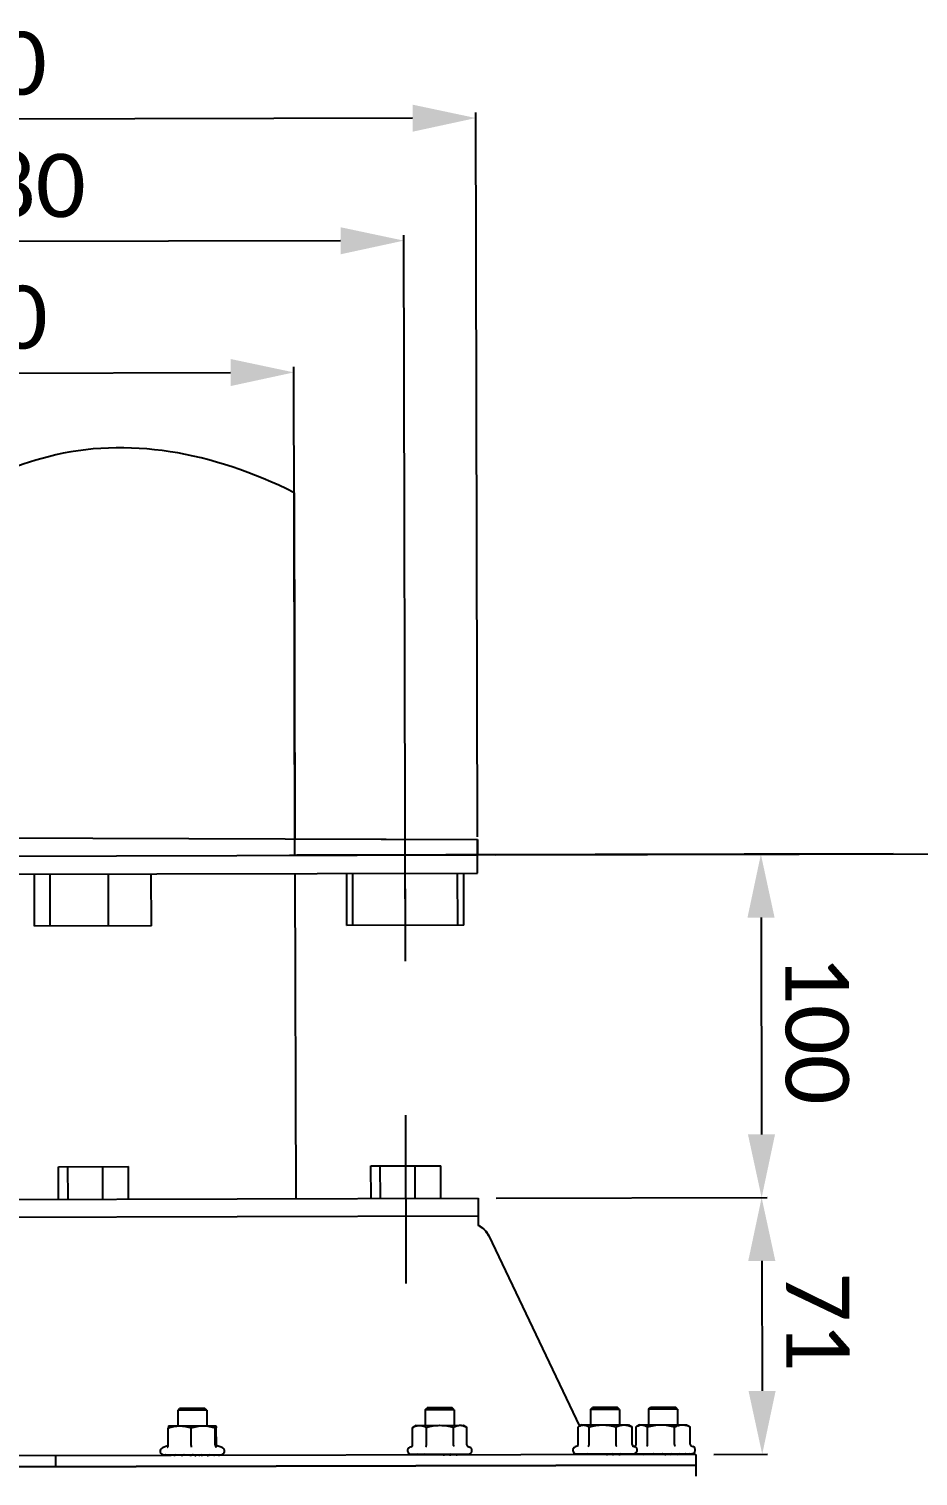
# Model space of a CAD drawing. Header units: millimetres. Extents: x 242 to 4341, y -255 to 3233.
# Drawn here: x 777.3 to 1023.3, y 1896 to 2296.4 of the extents above; entities that cross this region are included whole.
import ezdxf

# ---------------------------------------------------------------- set-up
doc = ezdxf.new("R2010")
doc.units = ezdxf.units.MM
doc.header["$LTSCALE"] = 115.5
doc.header["$PDMODE"] = 3
doc.header["$PDSIZE"] = 8
doc.layers.get('0').update_dxf_attribs({"linetype": 'CONTINUOUS'})
doc.layers.get('Defpoints').update_dxf_attribs({"linetype": 'CONTINUOUS'})
doc.layers.add('02___PRT_ALL_AXES', color=7, linetype='CONTINUOUS')
doc.styles.get("Standard").update_dxf_attribs({"font": 'calibri.ttf'})
doc.dimstyles.new('DIMSTYLE_1', dxfattribs={"dimtxt": 17.5, "dimasz": 17.5, "dimexe": 1.5, "dimexo": 1, "dimgap": 0.875, "dimtad": 1, "dimdec": 0, "dimdsep": 46, "dimtxsty": 'Standard', "dimblk": '_FILLED', "dimblk1": '_FILLED', "dimblk2": '_FILLED', "dimcen": 0.09, "dimazin": 2, "dimtp": 0.01, "dimtm": 0.01, "dimtfac": 1, "dimtdec": 0, "dimtofl": 0, "dimtmove": 0, "dimatfit": 3, "dimldrblk": '_FILLED', "dimfxl": 1, "dimtolj": 1, "dimarcsym": 0})
doc.dimstyles.new('DIMSTYLE_2', dxfattribs={"dimtxt": 17.5, "dimasz": 17.5, "dimexe": 1.5, "dimexo": 1, "dimgap": 0.875, "dimtad": 1, "dimdsep": 46, "dimtxsty": 'Standard', "dimblk": '_FILLED', "dimblk1": '_FILLED', "dimblk2": '_FILLED', "dimcen": 0.09, "dimazin": 2, "dimtp": 0.01, "dimtm": 0.01, "dimtfac": 1, "dimtofl": 0, "dimtmove": 0, "dimatfit": 3, "dimldrblk": '_FILLED', "dimfxl": 1, "dimtolj": 1, "dimarcsym": 0})

# ---------------------------------------------------------------- blocks, each defined once
blk = doc.blocks.new('_FILLED')
at = {"color": 0, "linetype": 'ByBlock'}
blk.add_solid([(0, 0), (-1, 0.214), (-1, -0.214)], dxfattribs=at)
blk = doc.blocks.new('*D375')
at = {"color": 0, "linetype": 'Continuous', "lineweight": -2}
for p, q in [((581.38, 2072.16), (580.93, 2272.56)), ((883.43, 2271.74), (598.44, 2271.1)), ((901.38, 2072.87), (900.93, 2273.27))]:
    blk.add_line(p, q, dxfattribs=at)
at = {"layer": 'Defpoints', "color": 0}
for p in [(580.94, 2271.06), (581.38, 2071.16), (901.38, 2071.87)]:
    blk.add_point(p, dxfattribs=at)
at = {"color": 0, "linetype": 'ByBlock', "lineweight": -2, "xscale": 17.5, "yscale": 17.5, "zscale": 17.5}
for p, rotation in [((580.94, 2271.06), 180.1274300736771), ((900.93, 2271.77), 0.1274300736770528)]:
    blk.add_blockref('_FILLED', p, dxfattribs=dict(at, rotation=rotation))
at = {"color": 0, "insert": (752.43, 2295.65), "char_height": 17.5, "attachment_point": 2, "rotation": 0.1274, "line_spacing_factor": 0.9}
blk.add_mtext('\\A1;%%c320', dxfattribs=at)
blk = doc.blocks.new('*D377')
at = {"color": 0, "linetype": 'Continuous', "lineweight": -2}
for p, q in [((906.39, 2067.88), (981.3, 2068.05)), ((979.84, 2050.54), (979.97, 1990.54)), ((906.6, 1972.88), (981.51, 1973.05))]:
    blk.add_line(p, q, dxfattribs=at)
at = {"layer": 'Defpoints', "color": 0}
for p in [(905.39, 2067.88), (905.6, 1972.88), (980.01, 1973.04)]:
    blk.add_point(p, dxfattribs=at)
at = {"color": 0, "linetype": 'ByBlock', "lineweight": -2, "xscale": 17.5, "yscale": 17.5, "zscale": 17.5}
for p, rotation in [((979.8, 2068.04), 90.12743007367708), ((980.01, 1973.04), 270.1274300736771)]:
    blk.add_blockref('_FILLED', p, dxfattribs=dict(at, rotation=rotation))
at = {"color": 0, "insert": (1004.11, 2019.52), "char_height": 17.5, "attachment_point": 2, "rotation": 270.1274, "line_spacing_factor": 0.9}
blk.add_mtext('\\A1;\\A1;100', dxfattribs=at)
blk = doc.blocks.new('*D379')
at = {"color": 0, "linetype": 'Continuous', "lineweight": -2}
for p, q in [((601.45, 2041.38), (601.01, 2238.73)), ((881.45, 2038.43), (881.01, 2239.35)), ((863.51, 2237.81), (618.51, 2237.27))]:
    blk.add_line(p, q, dxfattribs=at)
at = {"layer": 'Defpoints', "color": 0}
for p in [(601.01, 2237.23), (601.45, 2040.38), (881.46, 2037.43)]:
    blk.add_point(p, dxfattribs=at)
at = {"color": 0, "linetype": 'ByBlock', "lineweight": -2, "xscale": 17.5, "yscale": 17.5, "zscale": 17.5}
for p, rotation in [((601.01, 2237.23), 180.127430073677), ((881.01, 2237.85), 0.1274300736770063)]:
    blk.add_blockref('_FILLED', p, dxfattribs=dict(at, rotation=rotation))
at = {"color": 0, "insert": (763.21, 2261.8), "char_height": 17.5, "attachment_point": 2, "rotation": 0.1274, "line_spacing_factor": 0.9}
blk.add_mtext('\\A1;%%c280', dxfattribs=at)
blk = doc.blocks.new('*D381')
at = {"color": 0, "linetype": 'Continuous', "lineweight": -2}
for p, q in [((906.6, 1972.88), (981.51, 1973.05)), ((980.05, 1955.54), (980.13, 1919.54)), ((966.76, 1902.01), (981.67, 1902.05))]:
    blk.add_line(p, q, dxfattribs=at)
at = {"layer": 'Defpoints', "color": 0}
for p in [(905.6, 1972.88), (965.76, 1902.01), (980.17, 1902.04)]:
    blk.add_point(p, dxfattribs=at)
at = {"color": 0, "linetype": 'ByBlock', "lineweight": -2, "xscale": 17.5, "yscale": 17.5, "zscale": 17.5}
for p, rotation in [((980.01, 1973.04), 90.12743007367702), ((980.17, 1902.04), 270.127430073677)]:
    blk.add_blockref('_FILLED', p, dxfattribs=dict(at, rotation=rotation))
at = {"color": 0, "insert": (1004.29, 1938.69), "char_height": 17.5, "attachment_point": 2, "rotation": 270.1274, "line_spacing_factor": 0.9}
blk.add_mtext('\\A1;71', dxfattribs=at)
blk = doc.blocks.new('*D382')
at = {"color": 0, "linetype": 'Continuous', "lineweight": -2}
for p, q in [((631.88, 2072.27), (631.59, 2202.41)), ((850.88, 2072.76), (850.59, 2202.89)), ((649.09, 2200.94), (833.09, 2201.35))]:
    blk.add_line(p, q, dxfattribs=at)
at = {"layer": 'Defpoints', "color": 0}
for p in [(850.59, 2201.39), (631.88, 2071.27), (850.88, 2071.76)]:
    blk.add_point(p, dxfattribs=at)
at = {"color": 0, "linetype": 'ByBlock', "lineweight": -2, "xscale": 17.5, "yscale": 17.5, "zscale": 17.5}
for p, rotation in [((631.59, 2200.91), 180.127430073677), ((850.59, 2201.39), 0.1274300736770185)]:
    blk.add_blockref('_FILLED', p, dxfattribs=dict(at, rotation=rotation))
at = {"color": 0, "insert": (752.68, 2225.38), "char_height": 17.5, "attachment_point": 2, "rotation": 0.1274, "line_spacing_factor": 0.9}
blk.add_mtext('\\A1;%%c220', dxfattribs=at)
blk = doc.blocks.new('*D383')
at = {"color": 0, "linetype": 'Continuous', "lineweight": -2}
for p, q in [((906.39, 2067.88), (1095.11, 2068.3)), ((1093.64, 2050.8), (1094.79, 1537.75)), ((944.6, 1519.91), (1096.32, 1520.25))]:
    blk.add_line(p, q, dxfattribs=at)
at = {"layer": 'Defpoints', "color": 0}
for p in [(905.39, 2067.88), (943.6, 1519.91), (1094.82, 1520.25)]:
    blk.add_point(p, dxfattribs=at)
at = {"color": 0, "linetype": 'ByBlock', "lineweight": -2, "xscale": 17.5, "yscale": 17.5, "zscale": 17.5}
for p, rotation in [((1093.61, 2068.3), 90.12743007367705), ((1094.82, 1520.25), 270.127430073677)]:
    blk.add_blockref('_FILLED', p, dxfattribs=dict(at, rotation=rotation))
at = {"color": 0, "insert": (1118.42, 1794.33), "char_height": 17.5, "attachment_point": 2, "rotation": 270.1274, "line_spacing_factor": 0.9}
blk.add_mtext('\\A1;{\\A1;548}', dxfattribs=at)

msp = doc.modelspace()

# ---------------------------------------------------------------- linework, layer by layer
at = {"color": 0, "linetype": 'Continuous'}
for p, q in [((850.665, 2168.091), (850.878, 2072.293)), ((850.888, 2067.756), (850.665, 2168.091)), ((581.375, 2073.2), (901.379, 2072.123)), ((850.878, 2072.293), (901.379, 2072.123)), ((901.379, 2072.123), (901.388, 2067.869)), ((901.388, 2067.869), (901.379, 2072.123)), ((1015.888, 2068.123), (849.383, 2067.753)), ((851.376, 2067.907), (1016.375, 2068.274)), ((778.835, 2048.196), (778.803, 2062.596)), ((783.168, 2048.206), (783.136, 2062.606)), ((799.341, 2048.242), (799.309, 2062.642)), ((811.18, 2048.268), (811.148, 2062.668)), ((865.259, 2048.388), (865.227, 2062.788)), ((866.931, 2048.392), (866.899, 2062.792)), ((881.431, 2048.424), (881.399, 2062.824)), ((895.931, 2048.457), (895.899, 2062.857)), ((897.604, 2048.46), (897.572, 2062.86)), ((811.18, 2048.268), (778.835, 2048.196)), ((897.604, 2048.46), (865.259, 2048.388)), ((785.496, 1981.611), (804.815, 1981.654)), ((785.516, 1972.611), (785.496, 1981.611)), ((788.104, 1972.617), (788.084, 1981.617)), ((797.764, 1972.638), (797.743, 1981.638)), ((804.835, 1972.654), (804.815, 1981.654)), ((871.92, 1981.803), (891.239, 1981.846)), ((871.94, 1972.803), (871.92, 1981.803)), ((874.528, 1972.809), (874.508, 1981.809)), ((884.188, 1972.83), (884.168, 1981.83)), ((891.259, 1972.846), (891.239, 1981.846)), ((818.476, 1914.184), (818.975, 1914.685)), ((826.476, 1914.202), (818.476, 1914.184)), ((818.476, 1914.184), (818.485, 1909.884)), ((825.975, 1914.701), (818.975, 1914.685)), ((826.476, 1914.202), (825.975, 1914.701)), ((826.476, 1914.202), (826.485, 1909.902)), ((886.929, 1914.336), (887.428, 1914.837)), ((894.929, 1914.354), (886.929, 1914.336)), ((886.929, 1914.336), (886.939, 1910.036)), ((894.428, 1914.853), (887.428, 1914.837)), ((894.929, 1914.354), (894.428, 1914.853)), ((894.929, 1914.354), (894.939, 1910.054)), ((932.668, 1914.438), (933.167, 1914.939)), ((940.668, 1914.456), (932.668, 1914.438)), ((932.668, 1914.438), (932.678, 1910.138)), ((940.167, 1914.955), (933.167, 1914.939)), ((940.668, 1914.456), (940.167, 1914.955)), ((940.668, 1914.456), (940.678, 1910.156)), ((948.729, 1914.474), (949.228, 1914.975)), ((956.729, 1914.492), (948.729, 1914.474)), ((948.729, 1914.474), (948.739, 1910.174)), ((956.228, 1914.99), (949.228, 1914.975)), ((956.729, 1914.492), (956.228, 1914.99)), ((956.729, 1914.492), (956.739, 1910.192)), ((884.439, 1910.031), (883.487, 1909.478)), ((884.439, 1910.031), (897.439, 1910.06)), ((897.439, 1910.06), (898.393, 1909.512)), ((930.178, 1910.132), (929.566, 1909.778)), ((930.178, 1910.132), (943.178, 1910.161)), ((943.178, 1910.161), (944.072, 1909.648)), ((946.239, 1910.168), (945.557, 1909.772)), ((946.239, 1910.168), (959.239, 1910.197)), ((959.239, 1910.197), (959.923, 1909.804)), ((815.85, 1904.485), (815.839, 1909.298)), ((815.985, 1909.878), (815.98, 1909.876)), ((815.985, 1909.878), (828.98, 1909.907)), ((822.192, 1904.499), (822.181, 1909.312)), ((828.839, 1904.514), (828.829, 1909.326)), ((828.98, 1909.907), (828.99, 1909.904)), ((829.145, 1904.515), (829.134, 1909.327)), ((883.446, 1904.636), (883.435, 1909.448)), ((887.278, 1904.644), (887.268, 1909.456)), ((894.783, 1904.661), (894.773, 1909.473)), ((898.393, 1909.512), (898.445, 1909.481)), ((898.456, 1904.669), (898.445, 1909.481)), ((929.226, 1904.737), (929.215, 1909.55)), ((932.272, 1904.744), (932.261, 1909.557)), ((939.735, 1904.761), (939.725, 1909.573)), ((944.153, 1904.771), (944.142, 1909.583)), ((944.192, 1904.771), (944.182, 1909.583)), ((945.261, 1909.585), (945.557, 1909.772)), ((945.272, 1904.773), (945.261, 1909.585)), ((948.466, 1904.78), (948.456, 1909.593)), ((955.945, 1904.797), (955.935, 1909.609)), ((960.219, 1909.619), (959.923, 1909.804)), ((960.23, 1904.806), (960.219, 1909.619)), ((961.757, 1902.003), (521.758, 1901.024)), ((815.664, 1904.356), (814.253, 1903.839)), ((815.664, 1904.356), (815.772, 1904.413)), ((815.772, 1904.413), (815.847, 1904.482)), ((815.837, 1904.369), (815.85, 1904.485)), ((830.745, 1903.876), (829.331, 1904.386)), ((883.045, 1904.115), (882.706, 1903.991)), ((883.056, 1902.028), (898.856, 1902.063)), ((883.057, 1901.842), (883.056, 1902.028)), ((883.08, 1902.028), (883.079, 1902.024)), ((883.223, 1902.028), (883.224, 1901.828)), ((884.101, 1902.03), (884.102, 1901.83)), ((885.65, 1902.033), (885.651, 1901.833)), ((887.718, 1902.038), (887.719, 1901.838)), ((890.104, 1902.043), (890.104, 1901.843)), ((892.572, 1902.049), (892.573, 1901.849)), ((894.883, 1902.054), (894.883, 1901.854)), ((896.809, 1902.058), (896.81, 1901.858)), ((898.162, 1902.061), (898.163, 1901.861)), ((898.807, 1904.169), (899.198, 1904.028)), ((898.81, 1902.063), (898.811, 1901.863)), ((898.857, 1901.877), (898.856, 1902.063)), ((929.202, 1904.371), (928.445, 1904.093)), ((928.795, 1902.129), (944.595, 1902.164)), ((928.826, 1902.129), (928.826, 1901.929)), ((929.202, 1904.37), (929.199, 1904.369)), ((929.425, 1902.131), (929.426, 1901.931)), ((930.736, 1902.134), (930.737, 1901.934)), ((932.631, 1902.138), (932.631, 1901.938)), ((934.923, 1902.143), (934.924, 1901.943)), ((937.389, 1902.148), (937.389, 1901.948)), ((939.787, 1902.154), (939.787, 1901.954)), ((941.882, 1902.158), (941.882, 1901.958)), ((943.47, 1902.162), (943.47, 1901.962)), ((944.394, 1902.164), (944.394, 1901.964)), ((944.437, 1904.31), (944.937, 1904.13)), ((944.515, 1904.268), (944.558, 1904.251)), ((944.565, 1902.032), (944.565, 1901.964)), ((944.596, 1901.968), (944.595, 1902.164)), ((945.187, 1904.378), (944.721, 1904.208)), ((944.857, 1902.165), (960.655, 1902.2)), ((944.858, 1902.165), (944.858, 1902.163)), ((944.858, 1902.163), (944.858, 1902.161)), ((944.858, 1902.163), (944.858, 1902.161)), ((944.904, 1902.165), (944.905, 1901.965)), ((945.556, 1902.167), (945.556, 1901.967)), ((946.912, 1902.17), (946.913, 1901.97)), ((948.841, 1902.174), (948.841, 1901.974)), ((951.153, 1902.179), (951.153, 1901.979)), ((953.622, 1902.185), (953.622, 1901.985)), ((956.006, 1902.19), (956.006, 1901.99)), ((958.072, 1902.194), (958.072, 1901.994)), ((959.618, 1902.198), (959.618, 1901.998)), ((960.492, 1902.2), (960.493, 1902)), ((960.55, 1904.328), (960.999, 1904.165)), ((960.603, 1904.299), (960.636, 1904.286)), ((960.655, 1902.2), (960.655, 1902.198)), ((961.764, 1899.003), (521.765, 1898.024)), ((784.677, 1901.609), (784.684, 1898.609)), ((814.606, 1901.875), (814.603, 1901.785)), ((814.606, 1901.875), (830.403, 1901.911)), ((814.696, 1901.876), (814.696, 1901.676)), ((815.45, 1901.877), (815.45, 1901.677)), ((816.894, 1901.88), (816.895, 1901.68)), ((818.888, 1901.885), (818.888, 1901.685)), ((821.235, 1901.89), (821.236, 1901.69)), ((823.707, 1901.896), (823.708, 1901.696)), ((826.061, 1901.901), (826.061, 1901.701)), ((828.066, 1901.905), (828.067, 1901.705)), ((829.527, 1901.909), (829.528, 1901.709)), ((830.301, 1901.91), (830.301, 1901.71)), ((830.403, 1901.82), (830.403, 1901.911)), ((883.057, 1901.853), (883.057, 1901.842))]:
    msp.add_line(p, q, dxfattribs=at)
msp.add_line((881.652, 1949.306), (881.548, 1995.824))
for points in [[(829.106, 1904.574), (829.106, 1904.573), (829.116, 1904.555)], [(829.116, 1904.555), (829.148, 1904.511), (829.223, 1904.443), (829.331, 1904.386)]]:
    msp.add_lwpolyline(points, dxfattribs=at)
for centre, radius, start, end in [((941.372, 1904.95), 5.418, 60.11454, 62.14758), ((941.117, 1904.503), 5.933, 59.22768, 60.13045), ((940.991, 1904.29), 6.18, 58.91826, 59.23159), ((814.601, 1902.888), 1.013, 110.12741, 270.12743), ((830.401, 1902.923), 1.013, 270.12743, 70.12745), ((883.054, 1903.04), 1.013, 110.12743, 270.12743), ((891.912, 1902.847), 1, 270.12743, 306.99733), ((893.66, 1902.851), 1, 270.12743, 306.99733), ((895.486, 1902.855), 1, 270.12743, 306.99733), ((899.098, 1904.799), 0.691, 245.19736, 249.74043), ((898.854, 1903.075), 1.013, 270.12743, 70.12743), ((928.793, 1903.142), 1.013, 110.12743, 270.12743), ((930.194, 1902.238), 1.396, 184.46421, 184.61567), ((937.049, 1902.948), 1, 270.12743, 289.99184), ((938.723, 1902.951), 1, 270.12743, 306.99733), ((940.541, 1902.955), 1, 270.12743, 306.99733), ((944.79, 1904.89), 0.68, 238.67153, 246.09003), ((944.826, 1904.884), 0.673, 236.71185, 239.63712), ((944.829, 1904.889), 0.678, 239.63381, 239.98518), ((944.831, 1904.893), 0.683, 239.98841, 243.1515), ((944.834, 1904.899), 0.69, 243.15374, 248.64915), ((944.593, 1903.177), 1.013, 270.12743, 70.12743), ((944.854, 1903.178), 1.013, 262.66526, 270.12743), ((947.335, 1903.144), 1.174, 270.19461, 304.06878), ((953.218, 1902.984), 1, 270.12743, 293.82491), ((954.908, 1902.987), 1, 270.12743, 306.99733), ((956.729, 1902.991), 1, 270.12743, 306.99733), ((960.87, 1904.931), 0.686, 242.07762, 247.05996), ((960.654, 1903.213), 1.013, 270.12743, 70.12743), ((823.184, 1902.694), 1, 270.12743, 301.76827), ((824.902, 1902.698), 1, 270.12743, 306.9973), ((826.59, 1903.243), 1.541, 270.10836, 273.92977), ((826.594, 1903.18), 1.478, 273.94768, 275.25413), ((826.727, 1902.702), 1, 270.12743, 306.9973)]:
    msp.add_arc(centre, radius, start, end, dxfattribs=at)
for points, knots in [([(850.665, 2168.091), (827.958, 2179.494), (794.375, 2185.419), (743.473, 2161.874), (691.533, 2149.854), (649.919, 2158.35), (631.666, 2167.603)], [0, 0, 0, 0, 0.3062384, 0.4378051, 0.7398205, 1, 1, 1, 1]), ([(883.435, 1909.448), (883.736, 1909.619), (884.203, 1909.84), (884.859, 1910.004), (885.187, 1910.032), (885.35, 1910.033)], [0, 0, 0, 0, 0.5133922, 0.7589218, 1, 1, 1, 1]), ([(885.35, 1910.033), (885.513, 1910.033), (885.841, 1910.006), (886.498, 1909.845), (886.966, 1909.626), (887.268, 1909.456)], [0, 0, 0, 0, 0.2410741, 0.4865984, 1, 1, 1, 1]), ([(887.268, 1909.456), (887.877, 1909.634), (889.114, 1909.929), (890.385, 1910.044), (891.019, 1910.045)], [0, 0, 0, 0, 0.500102, 1, 1, 1, 1]), ([(891.019, 1910.045), (891.653, 1910.047), (892.924, 1909.938), (894.163, 1909.648), (894.773, 1909.473)], [0, 0, 0, 0, 0.4998979, 1, 1, 1, 1]), ([(894.773, 1909.473), (895.06, 1909.644), (895.507, 1909.865), (896.136, 1910.029), (896.452, 1910.057), (896.607, 1910.058)], [0, 0, 0, 0, 0.5148891, 0.7599243, 1, 1, 1, 1]), ([(896.607, 1910.058), (896.759, 1910.058), (897.065, 1910.032), (897.677, 1909.88), (898.112, 1909.673), (898.393, 1909.512)], [0, 0, 0, 0, 0.2404922, 0.4856932, 1, 1, 1, 1]), ([(929.566, 1909.778), (929.75, 1909.884), (930.125, 1910.062), (930.538, 1910.133), (930.737, 1910.134)], [0, 0, 0, 0, 0.516261, 1, 1, 1, 1]), ([(930.737, 1910.134), (930.866, 1910.134), (931.13, 1910.106), (931.517, 1909.986), (931.897, 1909.799), (932.14, 1909.642), (932.261, 1909.557)], [0, 0, 0, 0, 0.2345782, 0.4768184, 0.7314799, 1, 1, 1, 1]), ([(932.261, 1909.557), (932.867, 1909.734), (934.097, 1910.029), (935.361, 1910.144), (935.991, 1910.145)], [0, 0, 0, 0, 0.5001612, 1, 1, 1, 1]), ([(935.991, 1910.145), (936.622, 1910.147), (937.886, 1910.038), (939.118, 1909.748), (939.725, 1909.573)], [0, 0, 0, 0, 0.4998385, 1, 1, 1, 1]), ([(939.725, 1909.573), (940.075, 1909.746), (940.788, 1910.039), (941.556, 1910.158), (941.932, 1910.159)], [0, 0, 0, 0, 0.5096734, 1, 1, 1, 1]), ([(941.932, 1910.159), (942.308, 1910.159), (943.077, 1910.044), (943.791, 1909.754), (944.142, 1909.583)], [0, 0, 0, 0, 0.4903197, 1, 1, 1, 1]), ([(945.557, 1909.772), (945.761, 1909.891), (946.177, 1910.089), (946.636, 1910.169), (946.857, 1910.17)], [0, 0, 0, 0, 0.5159979, 1, 1, 1, 1]), ([(946.857, 1910.17), (946.993, 1910.17), (947.269, 1910.142), (947.675, 1910.022), (948.073, 1909.836), (948.329, 1909.678), (948.456, 1909.593)], [0, 0, 0, 0, 0.23608, 0.4790503, 0.7332376, 1, 1, 1, 1]), ([(948.456, 1909.593), (949.063, 1909.77), (950.296, 1910.065), (951.562, 1910.18), (952.194, 1910.181)], [0, 0, 0, 0, 0.5001389, 1, 1, 1, 1]), ([(952.194, 1910.181), (952.826, 1910.183), (954.093, 1910.074), (955.327, 1909.784), (955.935, 1909.609)], [0, 0, 0, 0, 0.4998609, 1, 1, 1, 1]), ([(955.935, 1909.609), (956.274, 1909.782), (956.798, 1910.003), (957.528, 1910.165), (957.894, 1910.194), (958.076, 1910.194)], [0, 0, 0, 0, 0.5099454, 0.7566189, 1, 1, 1, 1]), ([(958.076, 1910.194), (958.257, 1910.195), (958.623, 1910.168), (959.354, 1910.009), (959.879, 1909.79), (960.219, 1909.619)], [0, 0, 0, 0, 0.2433781, 0.4900475, 1, 1, 1, 1]), ([(815.839, 1909.298), (816.352, 1909.474), (817.392, 1909.769), (818.472, 1909.884), (819.009, 1909.885)], [0, 0, 0, 0, 0.5022178, 1, 1, 1, 1]), ([(815.961, 1909.854), (815.947, 1909.831), (815.924, 1909.765), (815.895, 1909.645), (815.866, 1909.484), (815.849, 1909.363), (815.839, 1909.298)], [0, 0, 0, 0, 0.1424218, 0.3617213, 0.6507979, 1, 1, 1, 1]), ([(815.98, 1909.876), (815.979, 1909.875), (815.971, 1909.869), (815.965, 1909.86), (815.961, 1909.854)], [0, 0, 0, 0, 0.2044709, 1, 1, 1, 1]), ([(819.009, 1909.885), (819.546, 1909.886), (820.626, 1909.776), (821.669, 1909.486), (822.181, 1909.312)], [0, 0, 0, 0, 0.4977805, 1, 1, 1, 1]), ([(822.181, 1909.312), (822.719, 1909.488), (823.812, 1909.784), (824.941, 1909.898), (825.504, 1909.9)], [0, 0, 0, 0, 0.5015589, 1, 1, 1, 1]), ([(825.504, 1909.9), (826.066, 1909.901), (827.197, 1909.791), (828.29, 1909.501), (828.829, 1909.326)], [0, 0, 0, 0, 0.4984399, 1, 1, 1, 1]), ([(828.829, 1909.326), (828.84, 1909.407), (828.861, 1909.549), (828.896, 1909.729), (828.928, 1909.842), (828.955, 1909.895), (828.973, 1909.907), (828.98, 1909.907)], [0, 0, 0, 0, 0.3973542, 0.7045328, 0.905563, 0.9641871, 1, 1, 1, 1]), ([(828.99, 1909.904), (828.992, 1909.903), (829, 1909.898), (829.006, 1909.889), (829.01, 1909.883)], [0, 0, 0, 0, 0.2044355, 1, 1, 1, 1]), ([(829.01, 1909.883), (829.025, 1909.86), (829.047, 1909.794), (829.077, 1909.674), (829.106, 1909.513), (829.125, 1909.393), (829.134, 1909.327)], [0, 0, 0, 0, 0.1424878, 0.361785, 0.6508205, 1, 1, 1, 1]), ([(929.215, 1909.55), (929.244, 1909.57), (929.359, 1909.65), (929.476, 1909.725), (929.566, 1909.778)], [0, 0, 0, 0, 0.2544924, 1, 1, 1, 1]), ([(944.142, 1909.583), (944.113, 1909.603), (943.999, 1909.683), (943.88, 1909.758), (943.79, 1909.809)], [0, 0, 0, 0, 0.2544924, 1, 1, 1, 1]), ([(815.492, 1903.963), (815.574, 1903.998), (815.728, 1904.108), (815.817, 1904.278), (815.837, 1904.369)], [0, 0, 0, 0, 0.4872312, 1, 1, 1, 1]), ([(822.192, 1904.5), (822.192, 1904.392), (822.189, 1904.218), (822.184, 1904.044), (822.177, 1903.978)], [0, 0, 0, 0, 0.6181517, 1, 1, 1, 1]), ([(828.839, 1904.514), (828.84, 1904.401), (828.912, 1904.181), (829.088, 1904.035), (829.184, 1903.994)], [0, 0, 0, 0, 0.520033, 1, 1, 1, 1]), ([(883.045, 1904.115), (883.153, 1904.156), (883.304, 1904.26), (883.423, 1904.461), (883.446, 1904.578), (883.446, 1904.636)], [0, 0, 0, 0, 0.4982103, 0.7492506, 1, 1, 1, 1]), ([(883.079, 1902.024), (883.074, 1901.988), (883.066, 1901.931), (883.058, 1901.874), (883.057, 1901.853)], [0, 0, 0, 0, 0.6273752, 1, 1, 1, 1]), ([(883.654, 1902.029), (883.613, 1901.971), (883.535, 1901.88), (883.419, 1901.828), (883.371, 1901.828)], [0, 0, 0, 0, 0.598228, 1, 1, 1, 1]), ([(884.943, 1902.032), (884.865, 1901.967), (884.701, 1901.868), (884.512, 1901.831), (884.424, 1901.831)], [0, 0, 0, 0, 0.5356249, 1, 1, 1, 1]), ([(886.82, 1902.036), (886.713, 1901.968), (886.484, 1901.868), (886.236, 1901.835), (886.117, 1901.834)], [0, 0, 0, 0, 0.5144897, 1, 1, 1, 1]), ([(887.081, 1904.123), (887.146, 1904.171), (887.248, 1904.344), (887.279, 1904.535), (887.278, 1904.644)], [0, 0, 0, 0, 0.4257247, 1, 1, 1, 1]), ([(889.103, 1902.041), (889.04, 1902.006), (888.782, 1901.887), (888.494, 1901.84), (888.283, 1901.839)], [0, 0, 0, 0, 0.2544996, 1, 1, 1, 1]), ([(891.566, 1902.047), (891.501, 1902.011), (891.231, 1901.891), (890.932, 1901.845), (890.711, 1901.845)], [0, 0, 0, 0, 0.2505146, 1, 1, 1, 1]), ([(893.97, 1902.052), (893.791, 1901.947), (893.512, 1901.865), (893.234, 1901.85), (893.163, 1901.85)], [0, 0, 0, 0, 0.7464882, 1, 1, 1, 1]), ([(894.992, 1904.14), (894.925, 1904.188), (894.818, 1904.36), (894.784, 1904.551), (894.783, 1904.661)], [0, 0, 0, 0, 0.4283896, 1, 1, 1, 1]), ([(896.08, 1902.057), (895.982, 1901.988), (895.76, 1901.885), (895.519, 1901.855), (895.399, 1901.855)], [0, 0, 0, 0, 0.4979718, 1, 1, 1, 1]), ([(897.687, 1902.06), (897.624, 1901.995), (897.47, 1901.889), (897.289, 1901.859), (897.2, 1901.859)], [0, 0, 0, 0, 0.5082853, 1, 1, 1, 1]), ([(898.636, 1902.062), (898.622, 1902.031), (898.593, 1901.975), (898.534, 1901.908), (898.465, 1901.869), (898.415, 1901.862), (898.391, 1901.862)], [0, 0, 0, 0, 0.3075857, 0.5606082, 0.7827159, 1, 1, 1, 1]), ([(898.456, 1904.669), (898.456, 1904.616), (898.476, 1904.508), (898.579, 1904.32), (898.712, 1904.216), (898.808, 1904.171)], [0, 0, 0, 0, 0.2506834, 0.5015675, 1, 1, 1, 1]), ([(928.802, 1902.126), (928.803, 1902.112), (928.808, 1902.067), (928.815, 1902.021), (928.825, 1901.991)], [0, 0, 0, 0, 0.3041799, 1, 1, 1, 1]), ([(929.089, 1902.13), (929.073, 1902.099), (929.043, 1902.045), (928.987, 1901.972), (928.935, 1901.93), (928.903, 1901.93)], [0, 0, 0, 0, 0.3719851, 0.6548336, 1, 1, 1, 1]), ([(928.945, 1904.275), (929.024, 1904.324), (929.165, 1904.456), (929.226, 1904.644), (929.226, 1904.738)], [0, 0, 0, 0, 0.500572, 1, 1, 1, 1]), ([(930.12, 1902.132), (930.056, 1902.07), (929.921, 1901.972), (929.758, 1901.931), (929.685, 1901.931)], [0, 0, 0, 0, 0.5507695, 1, 1, 1, 1]), ([(931.795, 1902.136), (931.698, 1902.069), (931.49, 1901.969), (931.262, 1901.935), (931.154, 1901.935)], [0, 0, 0, 0, 0.5203839, 1, 1, 1, 1]), ([(932.034, 1904.223), (932.068, 1904.244), (932.153, 1904.322), (932.247, 1904.501), (932.272, 1904.66), (932.272, 1904.744)], [0, 0, 0, 0, 0.2054929, 0.5722033, 1, 1, 1, 1]), ([(933.95, 1902.141), (933.889, 1902.106), (933.643, 1901.988), (933.367, 1901.94), (933.165, 1901.939)], [0, 0, 0, 0, 0.2568969, 1, 1, 1, 1]), ([(936.373, 1902.146), (936.308, 1902.111), (936.039, 1901.991), (935.741, 1901.945), (935.521, 1901.944)], [0, 0, 0, 0, 0.2516708, 1, 1, 1, 1]), ([(938.828, 1902.152), (938.64, 1902.046), (938.353, 1901.965), (938.066, 1901.95), (937.993, 1901.95)], [0, 0, 0, 0, 0.7472138, 1, 1, 1, 1]), ([(939.901, 1904.24), (939.876, 1904.263), (939.829, 1904.326), (939.757, 1904.498), (939.735, 1904.652), (939.735, 1904.761)], [0, 0, 0, 0, 0.1831717, 0.4151648, 1, 1, 1, 1]), ([(941.074, 1902.157), (940.967, 1902.087), (940.725, 1901.985), (940.467, 1901.955), (940.337, 1901.955)], [0, 0, 0, 0, 0.4970236, 1, 1, 1, 1]), ([(942.892, 1902.161), (942.827, 1902.104), (942.68, 1902.013), (942.513, 1901.974), (942.43, 1901.965)], [0, 0, 0, 0, 0.5051942, 1, 1, 1, 1]), ([(944.103, 1902.163), (944.064, 1902.102), (943.967, 1901.997), (943.827, 1901.963), (943.763, 1901.963)], [0, 0, 0, 0, 0.5309938, 1, 1, 1, 1]), ([(944.153, 1904.771), (944.153, 1904.678), (944.215, 1904.489), (944.357, 1904.358), (944.437, 1904.309)], [0, 0, 0, 0, 0.499365, 1, 1, 1, 1]), ([(944.192, 1904.771), (944.192, 1904.682), (944.25, 1904.501), (944.382, 1904.371), (944.457, 1904.322)], [0, 0, 0, 0, 0.4989717, 1, 1, 1, 1]), ([(944.566, 1902.026), (944.561, 1902.009), (944.55, 1901.98), (944.52, 1901.964), (944.508, 1901.964)], [0, 0, 0, 0, 0.5912674, 1, 1, 1, 1]), ([(944.589, 1902.164), (944.588, 1902.15), (944.583, 1902.104), (944.577, 1902.057), (944.566, 1902.026)], [0, 0, 0, 0, 0.3050872, 1, 1, 1, 1]), ([(944.858, 1902.161), (944.86, 1902.125), (944.864, 1902.068), (944.876, 1902.01), (944.887, 1901.99)], [0, 0, 0, 0, 0.6175814, 1, 1, 1, 1]), ([(945.198, 1902.166), (945.181, 1902.135), (945.148, 1902.08), (945.087, 1902.006), (945.03, 1901.965), (944.994, 1901.965)], [0, 0, 0, 0, 0.3625208, 0.6423076, 1, 1, 1, 1]), ([(945.125, 1904.42), (945.169, 1904.468), (945.243, 1904.578), (945.272, 1904.708), (945.272, 1904.773)], [0, 0, 0, 0, 0.5002158, 1, 1, 1, 1]), ([(946.278, 1902.168), (946.212, 1902.105), (946.071, 1902.007), (945.903, 1901.967), (945.828, 1901.967)], [0, 0, 0, 0, 0.5474694, 1, 1, 1, 1]), ([(948.235, 1904.259), (948.308, 1904.305), (948.429, 1904.473), (948.467, 1904.67), (948.466, 1904.78)], [0, 0, 0, 0, 0.4380546, 1, 1, 1, 1]), ([(950.173, 1902.177), (950.112, 1902.142), (949.864, 1902.024), (949.585, 1901.976), (949.381, 1901.975)], [0, 0, 0, 0, 0.2564069, 1, 1, 1, 1]), ([(952.606, 1902.182), (952.541, 1902.147), (952.272, 1902.027), (951.973, 1901.981), (951.753, 1901.98)], [0, 0, 0, 0, 0.2514291, 1, 1, 1, 1]), ([(955.055, 1902.188), (954.868, 1902.082), (954.582, 1902.001), (954.296, 1901.986), (954.224, 1901.986)], [0, 0, 0, 0, 0.7470653, 1, 1, 1, 1]), ([(956.119, 1904.276), (956.093, 1904.299), (956.044, 1904.362), (955.969, 1904.534), (955.946, 1904.688), (955.945, 1904.797)], [0, 0, 0, 0, 0.1855181, 0.4179957, 1, 1, 1, 1]), ([(957.278, 1902.193), (957.172, 1902.123), (956.934, 1902.021), (956.678, 1901.991), (956.551, 1901.991)], [0, 0, 0, 0, 0.4971337, 1, 1, 1, 1]), ([(959.058, 1902.197), (958.987, 1902.133), (958.82, 1902.032), (958.63, 1901.999), (958.536, 1901.996)], [0, 0, 0, 0, 0.5041603, 1, 1, 1, 1]), ([(960.222, 1902.199), (960.186, 1902.139), (960.096, 1902.034), (959.96, 1901.999), (959.899, 1901.999)], [0, 0, 0, 0, 0.5353349, 1, 1, 1, 1]), ([(960.23, 1904.807), (960.23, 1904.707), (960.301, 1904.505), (960.46, 1904.372), (960.549, 1904.325)], [0, 0, 0, 0, 0.4989484, 1, 1, 1, 1]), ([(960.655, 1902.198), (960.654, 1902.153), (960.651, 1902.095), (960.632, 1902.031), (960.619, 1902.011), (960.611, 1902.006)], [0, 0, 0, 0, 0.6608701, 0.8625302, 1, 1, 1, 1]), ([(814.603, 1901.785), (814.604, 1901.769), (814.605, 1901.74), (814.608, 1901.704), (814.62, 1901.675), (814.632, 1901.675)], [0, 0, 0, 0, 0.4191272, 0.7127387, 1, 1, 1, 1]), ([(815.051, 1901.876), (815.032, 1901.845), (814.993, 1901.79), (814.92, 1901.713), (814.852, 1901.676), (814.812, 1901.676)], [0, 0, 0, 0, 0.3459358, 0.6206211, 1, 1, 1, 1]), ([(816.227, 1901.879), (816.155, 1901.815), (816.004, 1901.716), (815.826, 1901.678), (815.745, 1901.678)], [0, 0, 0, 0, 0.5416487, 1, 1, 1, 1]), ([(818.016, 1901.883), (817.913, 1901.815), (817.693, 1901.715), (817.454, 1901.682), (817.339, 1901.681)], [0, 0, 0, 0, 0.5169218, 1, 1, 1, 1]), ([(820.245, 1901.888), (820.183, 1901.853), (819.93, 1901.735), (819.647, 1901.687), (819.439, 1901.686)], [0, 0, 0, 0, 0.2555002, 1, 1, 1, 1]), ([(822.695, 1901.893), (822.63, 1901.858), (822.36, 1901.738), (822.06, 1901.692), (821.839, 1901.691)], [0, 0, 0, 0, 0.2509876, 1, 1, 1, 1]), ([(825.126, 1901.899), (824.942, 1901.793), (824.659, 1901.712), (824.376, 1901.697), (824.305, 1901.697)], [0, 0, 0, 0, 0.7467896, 1, 1, 1, 1]), ([(827.3, 1901.904), (827.217, 1901.847), (827.031, 1901.757), (826.831, 1901.718), (826.73, 1901.708)], [0, 0, 0, 0, 0.4992865, 1, 1, 1, 1]), ([(829.005, 1901.907), (828.935, 1901.841), (828.769, 1901.736), (828.576, 1901.706), (828.482, 1901.706)], [0, 0, 0, 0, 0.5052007, 1, 1, 1, 1]), ([(830.074, 1901.91), (830.042, 1901.851), (829.982, 1901.77), (829.87, 1901.717), (829.813, 1901.709), (829.785, 1901.709)], [0, 0, 0, 0, 0.5428951, 0.7721782, 1, 1, 1, 1]), ([(830.403, 1901.82), (830.403, 1901.804), (830.402, 1901.775), (830.399, 1901.739), (830.387, 1901.71), (830.376, 1901.71)], [0, 0, 0, 0, 0.4191272, 0.7127387, 1, 1, 1, 1]), ([(944.887, 1901.99), (944.888, 1901.988), (944.892, 1901.981), (944.898, 1901.974), (944.903, 1901.971)], [0, 0, 0, 0, 0.2835662, 1, 1, 1, 1])]:
    msp.add_open_spline(points, degree=3, knots=knots, dxfattribs=at)
for points in [[(944.956, 1904.291), (945.018, 1904.324), (945.076, 1904.368), (945.125, 1904.42)], [(960.611, 1902.006), (960.606, 1902.002), (960.599, 1902), (960.593, 1902)]]:
    msp.add_open_spline(points, degree=3, dxfattribs=at)
at = {"layer": '02___PRT_ALL_AXES', "color": 0, "linetype": 'Continuous'}
for p, q in [((581.389, 2067.157), (901.388, 2067.869)), ((901.399, 2062.869), (901.388, 2067.869)), ((581.4, 2062.157), (901.399, 2062.869)), ((850.899, 2062.756), (851.1, 1972.757)), ((581.6, 1972.157), (901.599, 1972.869)), ((901.599, 1972.869), (901.616, 1965.29)), ((901.61, 1967.869), (581.611, 1967.157)), ((904.528, 1962.443), (929.598, 1909.793)), ((961.757, 1902.003), (961.77, 1896.003)), ((521.765, 1898.024), (961.763, 1899.003)), ((961.763, 1899.003), (961.77, 1896.003))]:
    msp.add_line(p, q, dxfattribs=at)
for centre, radius, start, end in [((899.105, 1959.854), 6.011, 61.21407, 65.20745), ((899.11, 1959.863), 6, 25.46184, 65.21454)]:
    msp.add_arc(centre, radius, start, end, dxfattribs=at)
msp.add_open_spline([(902, 1965.122), (902.544, 1964.823), (903.546, 1964.049), (904.26, 1963.004), (904.527, 1962.443)], degree=3, knots=[0, 0, 0, 0, 0.4999878, 1, 1, 1, 1], dxfattribs=at)

# ---------------------------------------------------------------- dimensions: what is measured, and where the dimension line sits
at = {"color": 0, "linetype": 'Continuous'}
dim = msp.add_linear_dim(base=(580.935, 2271.062), p1=(901.379, 2071.869), p2=(581.38, 2071.157), angle=180.12743, text='%%c<>', dimstyle='DIMSTYLE_2', dxfattribs=at)
dim.commit()
dim.dimension.update_dxf_attribs({"geometry": '*D375', "text_midpoint": (752.486, 2271.444), "dimtype": 160})
for base, p1, p2, angle, text, dimstyle, picture, middle in [((601.011, 2237.226), (881.456, 2037.427), (601.448, 2040.382), 180.12743, '%%c280', 'DIMSTYLE_1', '*D379', (763.266, 2237.587)), ((850.591, 2201.393), (631.88, 2071.269), (850.879, 2071.756), 0.12743, '%%c220', 'DIMSTYLE_2', '*D382', (752.731, 2201.175)), ((1094.825, 1520.247), (905.388, 2067.878), (943.596, 1519.911), 270.12743, '{\\A1;<>}', 'DIMSTYLE_1', '*D383', (1094.215, 1794.272)), ((980.009, 1973.043), (905.388, 2067.878), (905.599, 1972.878), 270.12743, '\\A1;100', 'DIMSTYLE_2', '*D377', (979.906, 2019.47))]:
    dim = msp.add_linear_dim(base=base, p1=p1, p2=p2, angle=angle, text=text, dimstyle=dimstyle, override={"dimtxsty": 'Standard'}, dxfattribs=at)
    dim.commit()
    dim.dimension.update_dxf_attribs({"geometry": picture, "text_midpoint": middle, "dimtype": 160})
dim = msp.add_linear_dim(base=(980.167, 1902.044), p1=(905.599, 1972.878), p2=(965.757, 1902.012), angle=270.12743, dimstyle='DIMSTYLE_2', dxfattribs=at)
dim.commit()
dim.dimension.update_dxf_attribs({"geometry": '*D381', "text_midpoint": (980.086, 1938.641), "dimtype": 160})

doc.saveas('drawing.dxf')
